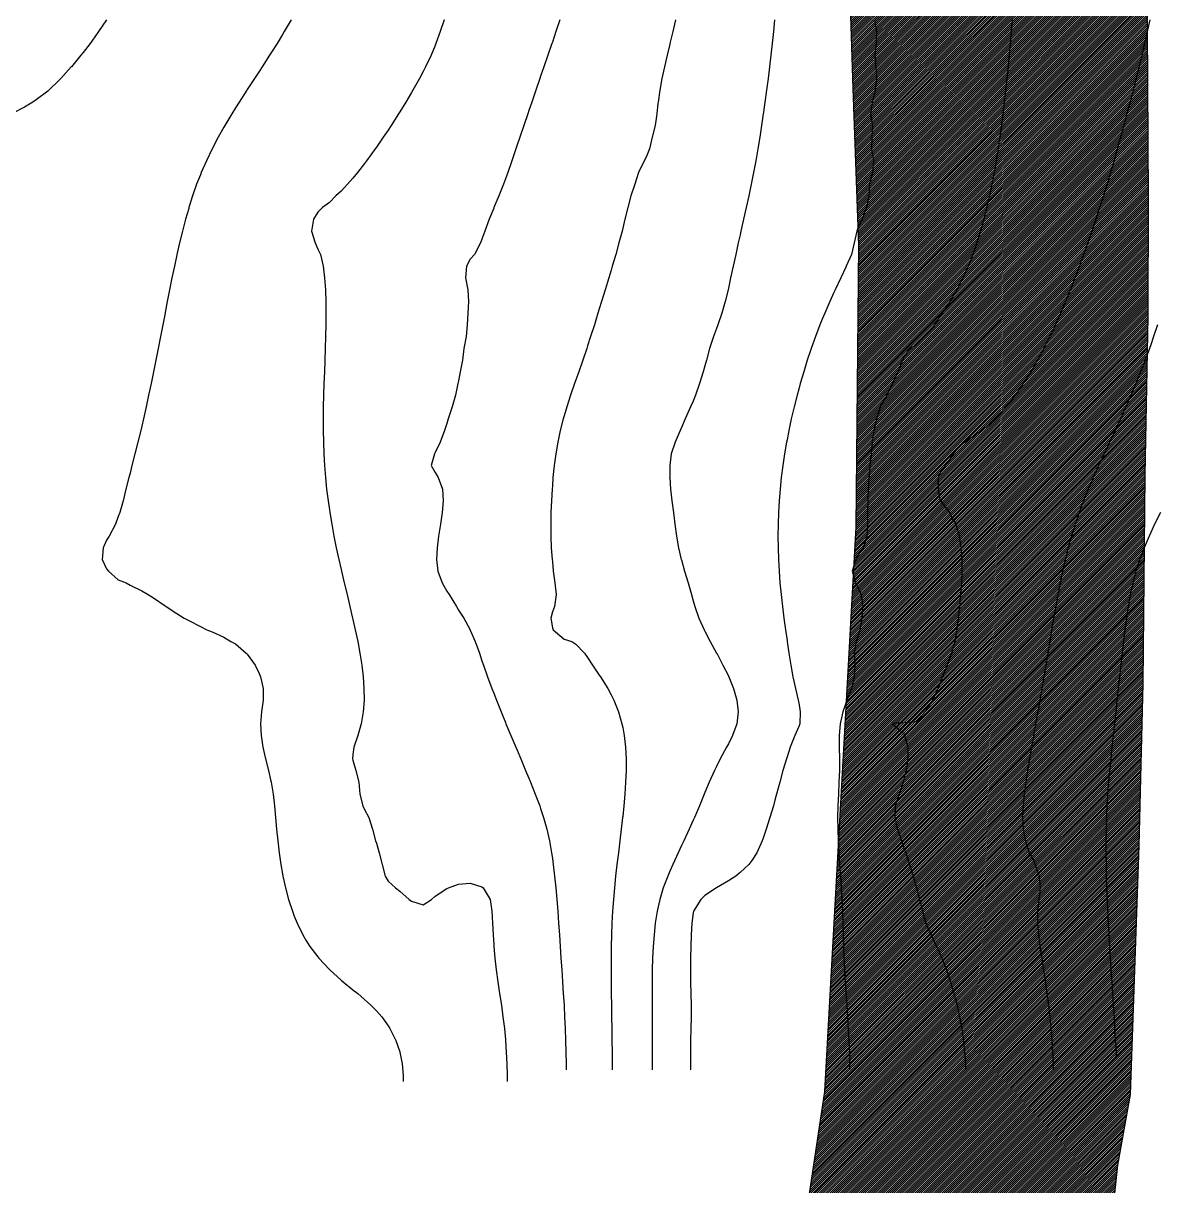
# Model space of a CAD drawing. Extents: x 771911 to 772814, y 1416488 to 1417835.
# Drawn here: x 772461.3 to 772557.8, y 1416885.8 to 1416984.9 of the extents above; entities that cross this region are included whole.
import ezdxf

# ---------------------------------------------------------------- set-up
doc = ezdxf.new("R2010")
doc.units = 0
doc.header["$MEASUREMENT"] = 0
doc.layers.get('0').update_dxf_attribs({"color": 1, "linetype": 'CONTINUOUS'})
for name, color, linetype in [('740.5', 1, 'CONTINUOUS'), ('741', 1, 'CONTINUOUS'), ('741.5', 1, 'CONTINUOUS'), ('742', 1, 'CONTINUOUS'), ('742.5', 1, 'CONTINUOUS'), ('743', 1, 'CONTINUOUS'), ('743.5', 1, 'CONTINUOUS'), ('744', 1, 'CONTINUOUS'), ('744.5', 1, 'CONTINUOUS'), ('745', 1, 'CONTINUOUS'), ('745.5', 1, 'CONTINUOUS'), ('Kanakpura Main Road', 1, 'CONTINUOUS')]:
    doc.layers.add(name, color=color, linetype=linetype)

msp = doc.modelspace()

# ---------------------------------------------------------------- hatches: boundary and pattern name
at = {"linetype": 'Continuous', "true_color": 0x636466}
h = msp.add_hatch(dxfattribs=at)
h.set_pattern_fill('ANSI31', color=251)
h.set_pattern_definition([(45, (0, 0), (-0.088388347648, 0.088388347648), [])])
h.paths.add_polyline_path([(772529.663, 1416893.852), (772532.317, 1416941.95), (772532.559, 1416965.999), (772532.076, 1416979.351), (772531.03, 1417012.248), (772527.506, 1417083.573), (772524.214, 1417156.039), (772523.418, 1417176.686), (772522.115, 1417199.353), (772521.536, 1417204.533), (772521.053, 1417207.976), (772520.579, 1417211.491), (772520.289, 1417217.122), (772519.964, 1417226.822), (772519.816, 1417250.68), (772520.273, 1417268.563), (772522.605, 1417283.282), (772525.522, 1417301.447), (772526.869, 1417311.396), (772528.059, 1417322.287), (772529.49, 1417328.093), (772530.294, 1417332.651), (772531.743, 1417352.789), (772532.693, 1417364.598), (772533.328, 1417370.55), (772534.985, 1417383.726), (772537.302, 1417392.88), (772541.291, 1417406.731), (772544.402, 1417414.385), (772551.62, 1417429.206), (772563.106, 1417447.417), (772576.99, 1417467.414), (772604.645, 1417507.847), (772622.742, 1417492.162), (772603.422, 1417461.711), (772599.931, 1417456.852), (772593.287, 1417446.476), (772583.409, 1417431.305), (772582.299, 1417429.519), (772575.61, 1417418.568), (772571.91, 1417411.49), (772569.783, 1417407.415), (772568.061, 1417403.473), (772565.556, 1417396.61), (772562.338, 1417386.636), (772560.247, 1417377.387), (772558.28, 1417369.665), (772557.765, 1417366.335), (772557.669, 1417361.187), (772557.106, 1417346.708), (772555.32, 1417330.701), (772553.41, 1417314.167), (772552.204, 1417306.285), (772550.032, 1417297.518), (772548.021, 1417282.477), (772546.407, 1417270.372), (772545.442, 1417261.942), (772545.287, 1417258.026), (772545.12, 1417252.547), (772545.217, 1417247.142), (772545.571, 1417235.88), (772545.93, 1417226.658), (772546.504, 1417216.736), (772547.298, 1417207.515), (772548.282, 1417183.926), (772549.625, 1417158.82), (772550.917, 1417141.964), (772551.963, 1417120.247), (772552.231, 1417098.685), (772552.601, 1417091.317), (772552.681, 1417088.405), (772552.874, 1417085.525), (772553.389, 1417078.816), (772554.617, 1417051.478), (772555.095, 1417020.708), (772555.465, 1417014.289), (772555.867, 1417009.141), (772556.679, 1417005.336), (772556.728, 1416999.64), (772557.09, 1416989.626), (772557.211, 1416970.001), (772557.202, 1416959.929), (772556.929, 1416946.383), (772556.768, 1416928.619), (772556.414, 1416914.819), (772555.683, 1416893.591), (772554.616, 1416887.551), (772553.346, 1416875.804), (772551.917, 1416862.628), (772549.853, 1416853.314), (772547.313, 1416846.224), (772542.339, 1416834.846), (772537.471, 1416825.692), (772534.666, 1416821.406), (772528.157, 1416814.209), (772521.966, 1416808.547), (772517.521, 1416805.742), (772511.224, 1416802.514), (772503.234, 1416799.339), (772493.709, 1416796.429), (772482.914, 1416793.783), (772460.847, 1416789.867), (772437.882, 1416784.364), (772432.008, 1416782.353), (772424.864, 1416779.178), (772419.678, 1416775.104), (772414.334, 1416769.653), (772411, 1416761.663), (772406.767, 1416744.835), (772403.803, 1416731.13), (772397.718, 1416704.513), (772394.278, 1416690.596), (772389.516, 1416667.841), (772365.332, 1416672.898), (772371.18, 1416700.941), (772378.229, 1416728.234), (772383.627, 1416750.728), (772386.926, 1416763.475), (772389.626, 1416774.422), (772393.375, 1416782.52), (772400.123, 1416791.518), (772409.271, 1416799.166), (772422.917, 1416806.064), (772434.914, 1416810.713), (772448.261, 1416813.862), (772458.458, 1416815.812), (772475.854, 1416818.961), (772486.052, 1416821.061), (772495.049, 1416824.36), (772501.048, 1416827.209), (772507.496, 1416830.508), (772513.345, 1416835.457), (772525.192, 1416864.1)])

# ---------------------------------------------------------------- linework, layer by layer
at = {"layer": '740.5', "color": 0, "linetype": 'Continuous'}
msp.add_polyline3d([(772558.261, 1416943.206, 740.5), (772557.757, 1416942.206, 740.5), (772557.434, 1416941.515, 740.5), (772557.292, 1416941.206, 740.5), (772556.867, 1416940.206, 740.5), (772556.5, 1416939.206, 740.5), (772556.434, 1416938.997, 740.5), (772556.177, 1416938.206, 740.5), (772555.908, 1416937.206, 740.5), (772555.69, 1416936.206, 740.5), (772555.511, 1416935.206, 740.5), (772555.434, 1416934.684, 740.5), (772555.358, 1416934.206, 740.5), (772555.222, 1416933.206, 740.5), (772555.101, 1416932.206, 740.5), (772554.988, 1416931.206, 740.5), (772554.879, 1416930.206, 740.5), (772554.772, 1416929.206, 740.5), (772554.664, 1416928.206, 740.5), (772554.557, 1416927.206, 740.5), (772554.45, 1416926.206, 740.5), (772554.434, 1416926.053, 740.5), (772554.34, 1416925.206, 740.5), (772554.233, 1416924.206, 740.5), (772554.128, 1416923.206, 740.5), (772554.026, 1416922.206, 740.5), (772553.929, 1416921.206, 740.5), (772553.841, 1416920.206, 740.5), (772553.764, 1416919.206, 740.5), (772553.704, 1416918.206, 740.5), (772553.659, 1416917.206, 740.5), (772553.629, 1416916.206, 740.5), (772553.616, 1416915.206, 740.5), (772553.617, 1416914.206, 740.5), (772553.628, 1416913.206, 740.5), (772553.649, 1416912.206, 740.5), (772553.678, 1416911.206, 740.5), (772553.712, 1416910.206, 740.5), (772553.753, 1416909.206, 740.5), (772553.801, 1416908.206, 740.5), (772553.855, 1416907.206, 740.5), (772553.916, 1416906.206, 740.5), (772553.981, 1416905.206, 740.5), (772554.049, 1416904.206, 740.5), (772554.117, 1416903.206, 740.5), (772554.184, 1416902.206, 740.5), (772554.248, 1416901.206, 740.5), (772554.306, 1416900.206, 740.5), (772554.356, 1416899.206, 740.5), (772554.405, 1416898.206, 740.5), (772554.434, 1416897.911, 740.5), (772554.5, 1416897.206, 740.5), (772554.5, 1416896.706, 740.5)], dxfattribs=at)
at = {"layer": '741', "color": 0, "linetype": 'Continuous'}
msp.add_polyline3d([(772558.027, 1416959.206, 741), (772557.682, 1416958.206, 741), (772557.434, 1416957.498, 741), (772557.328, 1416957.206, 741), (772556.958, 1416956.206, 741), (772556.576, 1416955.206, 741), (772556.434, 1416954.846, 741), (772556.174, 1416954.206, 741), (772555.752, 1416953.206, 741), (772555.434, 1416952.47, 741), (772555.316, 1416952.206, 741), (772554.86, 1416951.206, 741), (772554.434, 1416950.28, 741), (772554.399, 1416950.206, 741), (772553.923, 1416949.206, 741), (772553.457, 1416948.206, 741), (772553.434, 1416948.155, 741), (772552.987, 1416947.206, 741), (772552.54, 1416946.206, 741), (772552.434, 1416945.956, 741), (772552.108, 1416945.206, 741), (772551.705, 1416944.206, 741), (772551.434, 1416943.469, 741), (772551.335, 1416943.206, 741), (772550.99, 1416942.206, 741), (772550.683, 1416941.206, 741), (772550.434, 1416940.297, 741), (772550.408, 1416940.206, 741), (772550.152, 1416939.206, 741), (772549.922, 1416938.206, 741), (772549.713, 1416937.206, 741), (772549.521, 1416936.206, 741), (772549.434, 1416935.721, 741), (772549.338, 1416935.206, 741), (772549.161, 1416934.206, 741), (772548.99, 1416933.206, 741), (772548.823, 1416932.206, 741), (772548.658, 1416931.206, 741), (772548.494, 1416930.206, 741), (772548.434, 1416929.841, 741), (772548.324, 1416929.206, 741), (772548.151, 1416928.206, 741), (772547.975, 1416927.206, 741), (772547.8, 1416926.206, 741), (772547.625, 1416925.206, 741), (772547.451, 1416924.206, 741), (772547.434, 1416924.102, 741), (772547.273, 1416923.206, 741), (772547.099, 1416922.206, 741), (772546.935, 1416921.206, 741), (772546.784, 1416920.206, 741), (772546.654, 1416919.206, 741), (772546.558, 1416918.206, 741), (772546.517, 1416917.206, 741), (772546.571, 1416916.206, 741), (772546.75, 1416915.206, 741), (772547.083, 1416914.206, 741), (772547.434, 1416913.573, 741), (772547.573, 1416913.206, 741), (772547.926, 1416912.206, 741), (772548.019, 1416911.206, 741), (772547.892, 1416910.206, 741), (772547.778, 1416909.206, 741), (772547.778, 1416908.206, 741), (772547.863, 1416907.206, 741), (772547.993, 1416906.206, 741), (772548.143, 1416905.206, 741), (772548.299, 1416904.206, 741), (772548.434, 1416903.331, 741), (772548.451, 1416903.206, 741), (772548.587, 1416902.206, 741), (772548.712, 1416901.206, 741), (772548.823, 1416900.206, 741), (772548.917, 1416899.206, 741), (772548.993, 1416898.206, 741), (772549.052, 1416897.206, 741), (772549.115, 1416896.206, 741), (772549.115, 1416895.706, 741)], dxfattribs=at)
at = {"layer": '741.5', "color": 0, "linetype": 'Continuous'}
msp.add_polyline3d([(772557.37, 1416985.206, 741.5), (772557.135, 1416984.206, 741.5), (772556.896, 1416983.206, 741.5), (772556.67, 1416982.206, 741.5), (772556.435, 1416981.206, 741.5), (772556.434, 1416981.201, 741.5), (772556.195, 1416980.206, 741.5), (772555.944, 1416979.206, 741.5), (772555.676, 1416978.206, 741.5), (772555.434, 1416977.321, 741.5), (772555.403, 1416977.206, 741.5), (772555.131, 1416976.206, 741.5), (772554.861, 1416975.206, 741.5), (772554.587, 1416974.206, 741.5), (772554.434, 1416973.663, 741.5), (772554.306, 1416973.206, 741.5), (772554.015, 1416972.206, 741.5), (772553.714, 1416971.206, 741.5), (772553.434, 1416970.31, 741.5), (772553.402, 1416970.206, 741.5), (772553.079, 1416969.206, 741.5), (772552.749, 1416968.206, 741.5), (772552.434, 1416967.268, 741.5), (772552.413, 1416967.206, 741.5), (772552.067, 1416966.206, 741.5), (772551.714, 1416965.206, 741.5), (772551.434, 1416964.431, 741.5), (772551.351, 1416964.206, 741.5), (772550.976, 1416963.206, 741.5), (772550.587, 1416962.206, 741.5), (772550.434, 1416961.823, 741.5), (772550.181, 1416961.206, 741.5), (772549.755, 1416960.206, 741.5), (772549.434, 1416959.483, 741.5), (772549.307, 1416959.206, 741.5), (772548.83, 1416958.206, 741.5), (772548.434, 1416957.413, 741.5), (772548.327, 1416957.206, 741.5), (772547.784, 1416956.206, 741.5), (772547.434, 1416955.592, 741.5), (772547.204, 1416955.206, 741.5), (772546.576, 1416954.206, 741.5), (772546.434, 1416953.991, 741.5), (772545.884, 1416953.206, 741.5), (772545.434, 1416952.607, 741.5), (772545.111, 1416952.206, 741.5), (772544.434, 1416951.444, 741.5), (772544.206, 1416951.206, 741.5), (772543.434, 1416950.517, 741.5), (772543.059, 1416950.206, 741.5), (772542.434, 1416949.813, 741.5), (772541.614, 1416949.206, 741.5), (772541.434, 1416949.095, 741.5), (772540.606, 1416948.206, 741.5), (772540.434, 1416947.918, 741.5), (772539.904, 1416947.206, 741.5), (772539.434, 1416946.5, 741.5), (772539.316, 1416946.206, 741.5), (772539.306, 1416945.206, 741.5), (772539.434, 1416944.424, 741.5), (772539.506, 1416944.206, 741.5), (772540.273, 1416943.206, 741.5), (772540.434, 1416942.881, 741.5), (772540.833, 1416942.206, 741.5), (772541.116, 1416941.206, 741.5), (772541.264, 1416940.206, 741.5), (772541.328, 1416939.206, 741.5), (772541.334, 1416938.206, 741.5), (772541.296, 1416937.206, 741.5), (772541.227, 1416936.206, 741.5), (772541.131, 1416935.206, 741.5), (772541.018, 1416934.206, 741.5), (772540.9, 1416933.206, 741.5), (772540.747, 1416932.206, 741.5), (772540.453, 1416931.206, 741.5), (772540.434, 1416931.152, 741.5), (772540.075, 1416930.206, 741.5), (772539.696, 1416929.206, 741.5), (772539.434, 1416928.542, 741.5), (772539.297, 1416928.206, 741.5), (772538.847, 1416927.206, 741.5), (772538.434, 1416926.495, 741.5), (772538.195, 1416926.206, 741.5), (772537.434, 1416925.359, 741.5), (772536.434, 1416925.285, 741.5), (772535.434, 1416925.21, 741.5), (772535.431, 1416925.206, 741.5), (772535.434, 1416925.198, 741.5), (772536.434, 1416924.345, 741.5), (772536.46, 1416924.206, 741.5), (772536.74, 1416923.206, 741.5), (772536.741, 1416922.206, 741.5), (772536.602, 1416921.206, 741.5), (772536.434, 1416920.618, 741.5), (772536.343, 1416920.206, 741.5), (772535.996, 1416919.206, 741.5), (772535.657, 1416918.206, 741.5), (772535.616, 1416917.206, 741.5), (772535.845, 1416916.206, 741.5), (772536.19, 1416915.206, 741.5), (772536.434, 1416914.498, 741.5), (772536.549, 1416914.206, 741.5), (772536.881, 1416913.206, 741.5), (772537.18, 1416912.206, 741.5), (772537.434, 1416911.314, 741.5), (772537.465, 1416911.206, 741.5), (772537.739, 1416910.206, 741.5), (772537.989, 1416909.206, 741.5), (772538.278, 1416908.206, 741.5), (772538.434, 1416907.813, 741.5), (772538.713, 1416907.206, 741.5), (772539.189, 1416906.206, 741.5), (772539.434, 1416905.634, 741.5), (772539.628, 1416905.206, 741.5), (772540.02, 1416904.206, 741.5), (772540.365, 1416903.206, 741.5), (772540.434, 1416902.981, 741.5), (772540.667, 1416902.206, 741.5), (772540.925, 1416901.206, 741.5), (772541.146, 1416900.206, 741.5), (772541.327, 1416899.206, 741.5), (772541.434, 1416898.475, 741.5), (772541.472, 1416898.206, 741.5), (772541.576, 1416897.206, 741.5), (772541.636, 1416896.206, 741.5), (772541.636, 1416895.706, 741.5)], dxfattribs=at)
at = {"layer": '742', "color": 0, "linetype": 'Continuous'}
msp.add_polyline3d([(772545.634, 1416985.206, 742), (772545.549, 1416984.206, 742), (772545.462, 1416983.206, 742), (772545.434, 1416982.894, 742), (772545.371, 1416982.206, 742), (772545.275, 1416981.206, 742), (772545.175, 1416980.206, 742), (772545.068, 1416979.206, 742), (772544.956, 1416978.206, 742), (772544.837, 1416977.206, 742), (772544.708, 1416976.206, 742), (772544.57, 1416975.206, 742), (772544.434, 1416974.306, 742), (772544.419, 1416974.206, 742), (772544.257, 1416973.206, 742), (772544.081, 1416972.206, 742), (772543.89, 1416971.206, 742), (772543.681, 1416970.206, 742), (772543.45, 1416969.206, 742), (772543.434, 1416969.143, 742), (772543.199, 1416968.206, 742), (772542.922, 1416967.206, 742), (772542.612, 1416966.206, 742), (772542.434, 1416965.697, 742), (772542.267, 1416965.206, 742), (772541.876, 1416964.206, 742), (772541.434, 1416963.233, 742), (772541.421, 1416963.206, 742), (772540.903, 1416962.206, 742), (772540.434, 1416961.404, 742), (772540.313, 1416961.206, 742), (772539.669, 1416960.206, 742), (772539.434, 1416959.857, 742), (772538.993, 1416959.206, 742), (772538.434, 1416958.477, 742), (772538.181, 1416958.206, 742), (772537.434, 1416957.498, 742), (772536.932, 1416957.206, 742), (772536.434, 1416956.558, 742), (772536.271, 1416956.206, 742), (772535.877, 1416955.206, 742), (772535.437, 1416954.206, 742), (772535.434, 1416954.2, 742), (772534.929, 1416953.206, 742), (772534.434, 1416952.37, 742), (772534.361, 1416952.206, 742), (772534.053, 1416951.206, 742), (772533.825, 1416950.206, 742), (772533.694, 1416949.206, 742), (772533.594, 1416948.206, 742), (772533.501, 1416947.206, 742), (772533.434, 1416946.354, 742), (772533.422, 1416946.206, 742), (772533.361, 1416945.206, 742), (772533.324, 1416944.206, 742), (772533.306, 1416943.206, 742), (772533.296, 1416942.206, 742), (772533.234, 1416941.206, 742), (772532.917, 1416940.206, 742), (772532.434, 1416939.523, 742), (772532.296, 1416939.206, 742), (772531.994, 1416938.206, 742), (772532.259, 1416937.206, 742), (772532.434, 1416936.841, 742), (772532.768, 1416936.206, 742), (772532.895, 1416935.206, 742), (772532.816, 1416934.206, 742), (772532.642, 1416933.206, 742), (772532.434, 1416932.515, 742), (772532.332, 1416932.206, 742), (772532.166, 1416931.206, 742), (772532.214, 1416930.206, 742), (772532.154, 1416929.206, 742), (772531.922, 1416928.206, 742), (772531.545, 1416927.206, 742), (772531.434, 1416926.948, 742), (772531.198, 1416926.206, 742), (772530.966, 1416925.206, 742), (772530.868, 1416924.206, 742), (772530.884, 1416923.206, 742), (772530.908, 1416922.206, 742), (772530.899, 1416921.206, 742), (772530.862, 1416920.206, 742), (772530.81, 1416919.206, 742), (772530.767, 1416918.206, 742), (772530.748, 1416917.206, 742), (772530.756, 1416916.206, 742), (772530.787, 1416915.206, 742), (772530.841, 1416914.206, 742), (772530.911, 1416913.206, 742), (772530.989, 1416912.206, 742), (772531.061, 1416911.206, 742), (772531.118, 1416910.206, 742), (772531.157, 1416909.206, 742), (772531.187, 1416908.206, 742), (772531.215, 1416907.206, 742), (772531.247, 1416906.206, 742), (772531.288, 1416905.206, 742), (772531.339, 1416904.206, 742), (772531.398, 1416903.206, 742), (772531.434, 1416902.651, 742), (772531.462, 1416902.206, 742), (772531.528, 1416901.206, 742), (772531.594, 1416900.206, 742), (772531.654, 1416899.206, 742), (772531.707, 1416898.206, 742), (772531.748, 1416897.206, 742), (772531.773, 1416896.206, 742), (772531.773, 1416895.706, 742)], dxfattribs=at)
at = {"layer": '742.5', "color": 0, "linetype": 'Continuous'}
msp.add_polyline3d([(772533.9, 1416985.206, 742.5), (772534.052, 1416984.206, 742.5), (772534.027, 1416983.206, 742.5), (772533.919, 1416982.206, 742.5), (772534.018, 1416981.206, 742.5), (772534.074, 1416980.206, 742.5), (772533.945, 1416979.206, 742.5), (772533.69, 1416978.206, 742.5), (772533.556, 1416977.206, 742.5), (772533.715, 1416976.206, 742.5), (772533.667, 1416975.206, 742.5), (772533.633, 1416974.206, 742.5), (772533.792, 1416973.206, 742.5), (772533.722, 1416972.206, 742.5), (772533.459, 1416971.206, 742.5), (772533.434, 1416970.64, 742.5), (772533.416, 1416970.206, 742.5), (772533.219, 1416969.206, 742.5), (772532.838, 1416968.206, 742.5), (772532.434, 1416967.36, 742.5), (772532.375, 1416967.206, 742.5), (772532.152, 1416966.206, 742.5), (772531.92, 1416965.206, 742.5), (772531.479, 1416964.206, 742.5), (772531.434, 1416964.117, 742.5), (772531.017, 1416963.206, 742.5), (772530.547, 1416962.206, 742.5), (772530.434, 1416961.971, 742.5), (772530.089, 1416961.206, 742.5), (772529.646, 1416960.206, 742.5), (772529.434, 1416959.703, 742.5), (772529.232, 1416959.206, 742.5), (772528.85, 1416958.206, 742.5), (772528.498, 1416957.206, 742.5), (772528.434, 1416957.012, 742.5), (772528.166, 1416956.206, 742.5), (772527.855, 1416955.206, 742.5), (772527.564, 1416954.206, 742.5), (772527.434, 1416953.73, 742.5), (772527.289, 1416953.206, 742.5), (772527.032, 1416952.206, 742.5), (772526.796, 1416951.206, 742.5), (772526.583, 1416950.206, 742.5), (772526.434, 1416949.418, 742.5), (772526.393, 1416949.206, 742.5), (772526.222, 1416948.206, 742.5), (772526.074, 1416947.206, 742.5), (772525.95, 1416946.206, 742.5), (772525.849, 1416945.206, 742.5), (772525.77, 1416944.206, 742.5), (772525.713, 1416943.206, 742.5), (772525.677, 1416942.206, 742.5), (772525.662, 1416941.206, 742.5), (772525.669, 1416940.206, 742.5), (772525.701, 1416939.206, 742.5), (772525.756, 1416938.206, 742.5), (772525.835, 1416937.206, 742.5), (772525.933, 1416936.206, 742.5), (772526.048, 1416935.206, 742.5), (772526.172, 1416934.206, 742.5), (772526.305, 1416933.206, 742.5), (772526.434, 1416932.297, 742.5), (772526.446, 1416932.206, 742.5), (772526.594, 1416931.206, 742.5), (772526.758, 1416930.206, 742.5), (772526.944, 1416929.206, 742.5), (772527.166, 1416928.206, 742.5), (772527.39, 1416927.206, 742.5), (772527.434, 1416926.98, 742.5), (772527.557, 1416926.206, 742.5), (772527.516, 1416925.206, 742.5), (772527.434, 1416924.962, 742.5), (772527.112, 1416924.206, 742.5), (772526.703, 1416923.206, 742.5), (772526.434, 1416922.373, 742.5), (772526.379, 1416922.206, 742.5), (772526.086, 1416921.206, 742.5), (772525.811, 1416920.206, 742.5), (772525.543, 1416919.206, 742.5), (772525.434, 1416918.791, 742.5), (772525.269, 1416918.206, 742.5), (772524.982, 1416917.206, 742.5), (772524.671, 1416916.206, 742.5), (772524.434, 1416915.519, 742.5), (772524.313, 1416915.206, 742.5), (772523.858, 1416914.206, 742.5), (772523.434, 1416913.54, 742.5), (772523.188, 1416913.206, 742.5), (772522.434, 1416912.509, 742.5), (772522.076, 1416912.206, 742.5), (772521.434, 1416911.814, 742.5), (772520.434, 1416911.222, 742.5), (772520.414, 1416911.206, 742.5), (772519.434, 1416910.562, 742.5), (772519.083, 1416910.206, 742.5), (772518.461, 1416909.206, 742.5), (772518.434, 1416909.083, 742.5), (772518.326, 1416908.206, 742.5), (772518.262, 1416907.206, 742.5), (772518.233, 1416906.206, 742.5), (772518.219, 1416905.206, 742.5), (772518.214, 1416904.206, 742.5), (772518.213, 1416903.206, 742.5), (772518.226, 1416902.206, 742.5), (772518.255, 1416901.206, 742.5), (772518.267, 1416900.206, 742.5), (772518.229, 1416899.206, 742.5), (772518.201, 1416898.206, 742.5), (772518.195, 1416897.206, 742.5), (772518.198, 1416896.206, 742.5), (772518.198, 1416895.706, 742.5)], dxfattribs=at)
at = {"layer": '743', "color": 0, "linetype": 'Continuous'}
msp.add_polyline3d([(772525.378, 1416985.206, 743), (772525.279, 1416984.206, 743), (772525.174, 1416983.206, 743), (772525.063, 1416982.206, 743), (772524.946, 1416981.206, 743), (772524.822, 1416980.206, 743), (772524.693, 1416979.206, 743), (772524.557, 1416978.206, 743), (772524.434, 1416977.332, 743), (772524.416, 1416977.206, 743), (772524.267, 1416976.206, 743), (772524.11, 1416975.206, 743), (772523.944, 1416974.206, 743), (772523.766, 1416973.206, 743), (772523.578, 1416972.206, 743), (772523.434, 1416971.484, 743), (772523.378, 1416971.206, 743), (772523.17, 1416970.206, 743), (772522.954, 1416969.206, 743), (772522.733, 1416968.206, 743), (772522.508, 1416967.206, 743), (772522.434, 1416966.875, 743), (772522.285, 1416966.206, 743), (772522.064, 1416965.206, 743), (772521.847, 1416964.206, 743), (772521.631, 1416963.206, 743), (772521.434, 1416962.326, 743), (772521.408, 1416962.206, 743), (772521.166, 1416961.206, 743), (772520.877, 1416960.206, 743), (772520.537, 1416959.206, 743), (772520.434, 1416958.91, 743), (772520.175, 1416958.206, 743), (772519.839, 1416957.206, 743), (772519.569, 1416956.206, 743), (772519.434, 1416955.726, 743), (772519.291, 1416955.206, 743), (772518.984, 1416954.206, 743), (772518.63, 1416953.206, 743), (772518.434, 1416952.716, 743), (772518.206, 1416952.206, 743), (772517.76, 1416951.206, 743), (772517.434, 1416950.443, 743), (772517.317, 1416950.206, 743), (772516.887, 1416949.206, 743), (772516.573, 1416948.206, 743), (772516.446, 1416947.206, 743), (772516.434, 1416946.315, 743), (772516.432, 1416946.206, 743), (772516.434, 1416946.187, 743), (772516.504, 1416945.206, 743), (772516.616, 1416944.206, 743), (772516.746, 1416943.206, 743), (772516.871, 1416942.206, 743), (772517.006, 1416941.206, 743), (772517.187, 1416940.206, 743), (772517.426, 1416939.206, 743), (772517.434, 1416939.182, 743), (772517.705, 1416938.206, 743), (772517.998, 1416937.206, 743), (772518.283, 1416936.206, 743), (772518.434, 1416935.69, 743), (772518.574, 1416935.206, 743), (772518.919, 1416934.206, 743), (772519.371, 1416933.206, 743), (772519.434, 1416933.098, 743), (772519.881, 1416932.206, 743), (772520.434, 1416931.225, 743), (772520.443, 1416931.206, 743), (772520.972, 1416930.206, 743), (772521.434, 1416929.288, 743), (772521.469, 1416929.206, 743), (772521.871, 1416928.206, 743), (772522.161, 1416927.206, 743), (772522.276, 1416926.206, 743), (772522.162, 1416925.206, 743), (772521.788, 1416924.206, 743), (772521.434, 1416923.477, 743), (772521.265, 1416923.206, 743), (772520.734, 1416922.206, 743), (772520.434, 1416921.568, 743), (772520.252, 1416921.206, 743), (772519.805, 1416920.206, 743), (772519.434, 1416919.325, 743), (772519.384, 1416919.206, 743), (772518.964, 1416918.206, 743), (772518.537, 1416917.206, 743), (772518.434, 1416916.982, 743), (772518.095, 1416916.206, 743), (772517.633, 1416915.206, 743), (772517.434, 1416914.806, 743), (772517.162, 1416914.206, 743), (772516.699, 1416913.206, 743), (772516.434, 1416912.622, 743), (772516.265, 1416912.206, 743), (772515.89, 1416911.206, 743), (772515.593, 1416910.206, 743), (772515.434, 1416909.48, 743), (772515.373, 1416909.206, 743), (772515.21, 1416908.206, 743), (772515.1, 1416907.206, 743), (772515.027, 1416906.206, 743), (772514.98, 1416905.206, 743), (772514.953, 1416904.206, 743), (772514.939, 1416903.206, 743), (772514.933, 1416902.206, 743), (772514.933, 1416901.206, 743), (772514.935, 1416900.206, 743), (772514.936, 1416899.206, 743), (772514.938, 1416898.206, 743), (772514.94, 1416897.206, 743), (772514.942, 1416896.206, 743), (772514.942, 1416895.706, 743)], dxfattribs=at)
at = {"layer": '743.5', "color": 0, "linetype": 'Continuous'}
msp.add_polyline3d([(772516.922, 1416985.206, 743.5), (772516.69, 1416984.206, 743.5), (772516.452, 1416983.206, 743.5), (772516.434, 1416983.126, 743.5), (772516.212, 1416982.206, 743.5), (772515.979, 1416981.206, 743.5), (772515.768, 1416980.206, 743.5), (772515.591, 1416979.206, 743.5), (772515.446, 1416978.206, 743.5), (772515.434, 1416978.069, 743.5), (772515.344, 1416977.206, 743.5), (772515.204, 1416976.206, 743.5), (772514.936, 1416975.206, 743.5), (772514.717, 1416974.206, 743.5), (772514.434, 1416973.514, 743.5), (772514.264, 1416973.206, 743.5), (772513.777, 1416972.206, 743.5), (772513.462, 1416971.206, 743.5), (772513.434, 1416971.122, 743.5), (772513.125, 1416970.206, 743.5), (772512.861, 1416969.206, 743.5), (772512.62, 1416968.206, 743.5), (772512.434, 1416967.459, 743.5), (772512.372, 1416967.206, 743.5), (772512.112, 1416966.206, 743.5), (772511.834, 1416965.206, 743.5), (772511.539, 1416964.206, 743.5), (772511.434, 1416963.86, 743.5), (772511.236, 1416963.206, 743.5), (772510.93, 1416962.206, 743.5), (772510.625, 1416961.206, 743.5), (772510.434, 1416960.578, 743.5), (772510.321, 1416960.206, 743.5), (772510.014, 1416959.206, 743.5), (772509.697, 1416958.206, 743.5), (772509.434, 1416957.41, 743.5), (772509.368, 1416957.206, 743.5), (772509.029, 1416956.206, 743.5), (772508.68, 1416955.206, 743.5), (772508.434, 1416954.516, 743.5), (772508.328, 1416954.206, 743.5), (772507.985, 1416953.206, 743.5), (772507.658, 1416952.206, 743.5), (772507.434, 1416951.454, 743.5), (772507.362, 1416951.206, 743.5), (772507.102, 1416950.206, 743.5), (772506.886, 1416949.206, 743.5), (772506.716, 1416948.206, 743.5), (772506.585, 1416947.206, 743.5), (772506.487, 1416946.206, 743.5), (772506.434, 1416945.492, 743.5), (772506.412, 1416945.206, 743.5), (772506.354, 1416944.206, 743.5), (772506.316, 1416943.206, 743.5), (772506.3, 1416942.206, 743.5), (772506.306, 1416941.206, 743.5), (772506.342, 1416940.206, 743.5), (772506.412, 1416939.206, 743.5), (772506.434, 1416939.022, 743.5), (772506.515, 1416938.206, 743.5), (772506.653, 1416937.206, 743.5), (772506.75, 1416936.206, 743.5), (772506.622, 1416935.206, 743.5), (772506.434, 1416934.727, 743.5), (772506.305, 1416934.206, 743.5), (772506.434, 1416933.38, 743.5), (772506.49, 1416933.206, 743.5), (772507.434, 1416932.405, 743.5), (772508.103, 1416932.206, 743.5), (772508.434, 1416931.996, 743.5), (772509.17, 1416931.206, 743.5), (772509.434, 1416930.846, 743.5), (772509.843, 1416930.206, 743.5), (772510.434, 1416929.334, 743.5), (772510.527, 1416929.206, 743.5), (772511.157, 1416928.206, 743.5), (772511.434, 1416927.668, 743.5), (772511.673, 1416927.206, 743.5), (772512.075, 1416926.206, 743.5), (772512.366, 1416925.206, 743.5), (772512.434, 1416924.867, 743.5), (772512.561, 1416924.206, 743.5), (772512.673, 1416923.206, 743.5), (772512.719, 1416922.206, 743.5), (772512.716, 1416921.206, 743.5), (772512.678, 1416920.206, 743.5), (772512.612, 1416919.206, 743.5), (772512.526, 1416918.206, 743.5), (772512.434, 1416917.3, 743.5), (772512.424, 1416917.206, 743.5), (772512.309, 1416916.206, 743.5), (772512.186, 1416915.206, 743.5), (772512.062, 1416914.206, 743.5), (772511.939, 1416913.206, 743.5), (772511.823, 1416912.206, 743.5), (772511.72, 1416911.206, 743.5), (772511.631, 1416910.206, 743.5), (772511.559, 1416909.206, 743.5), (772511.505, 1416908.206, 743.5), (772511.467, 1416907.206, 743.5), (772511.443, 1416906.206, 743.5), (772511.434, 1416905.252, 743.5), (772511.433, 1416905.206, 743.5), (772511.432, 1416904.206, 743.5), (772511.434, 1416904.019, 743.5), (772511.439, 1416903.206, 743.5), (772511.452, 1416902.206, 743.5), (772511.468, 1416901.206, 743.5), (772511.484, 1416900.206, 743.5), (772511.5, 1416899.206, 743.5), (772511.514, 1416898.206, 743.5), (772511.525, 1416897.206, 743.5), (772511.532, 1416896.206, 743.5), (772511.532, 1416895.706, 743.5)], dxfattribs=at)
at = {"layer": '744', "color": 0, "linetype": 'Continuous'}
msp.add_polyline3d([(772507.057, 1416985.206, 744), (772506.731, 1416984.206, 744), (772506.434, 1416983.321, 744), (772506.395, 1416983.206, 744), (772506.054, 1416982.206, 744), (772505.708, 1416981.206, 744), (772505.434, 1416980.409, 744), (772505.363, 1416980.206, 744), (772505.017, 1416979.206, 744), (772504.673, 1416978.206, 744), (772504.434, 1416977.498, 744), (772504.333, 1416977.206, 744), (772503.993, 1416976.206, 744), (772503.656, 1416975.206, 744), (772503.434, 1416974.544, 744), (772503.317, 1416974.206, 744), (772502.977, 1416973.206, 744), (772502.629, 1416972.206, 744), (772502.434, 1416971.658, 744), (772502.268, 1416971.206, 744), (772501.882, 1416970.206, 744), (772501.458, 1416969.206, 744), (772501.434, 1416969.152, 744), (772501.038, 1416968.206, 744), (772500.666, 1416967.206, 744), (772500.434, 1416966.511, 744), (772500.32, 1416966.206, 744), (772499.791, 1416965.206, 744), (772499.434, 1416964.799, 744), (772499.124, 1416964.206, 744), (772499.041, 1416963.206, 744), (772499.241, 1416962.206, 744), (772499.274, 1416961.206, 744), (772499.238, 1416960.206, 744), (772499.18, 1416959.206, 744), (772499.094, 1416958.206, 744), (772498.884, 1416957.206, 744), (772498.767, 1416956.206, 744), (772498.577, 1416955.206, 744), (772498.434, 1416954.443, 744), (772498.39, 1416954.206, 744), (772498.186, 1416953.206, 744), (772497.884, 1416952.206, 744), (772497.563, 1416951.206, 744), (772497.434, 1416950.802, 744), (772497.242, 1416950.206, 744), (772496.883, 1416949.206, 744), (772496.434, 1416948.316, 744), (772496.387, 1416948.206, 744), (772496.114, 1416947.206, 744), (772496.434, 1416946.63, 744), (772496.708, 1416946.206, 744), (772497.083, 1416945.206, 744), (772497.121, 1416944.206, 744), (772497.039, 1416943.206, 744), (772496.897, 1416942.206, 744), (772496.738, 1416941.206, 744), (772496.606, 1416940.206, 744), (772496.556, 1416939.206, 744), (772496.667, 1416938.206, 744), (772497.048, 1416937.206, 744), (772497.434, 1416936.496, 744), (772497.629, 1416936.206, 744), (772498.259, 1416935.206, 744), (772498.434, 1416934.895, 744), (772498.894, 1416934.206, 744), (772499.422, 1416933.206, 744), (772499.434, 1416933.179, 744), (772499.853, 1416932.206, 744), (772500.213, 1416931.206, 744), (772500.434, 1416930.572, 744), (772500.555, 1416930.206, 744), (772500.903, 1416929.206, 744), (772501.273, 1416928.206, 744), (772501.434, 1416927.793, 744), (772501.659, 1416927.206, 744), (772502.061, 1416926.206, 744), (772502.434, 1416925.314, 744), (772502.478, 1416925.206, 744), (772502.894, 1416924.206, 744), (772503.319, 1416923.206, 744), (772503.434, 1416922.941, 744), (772503.737, 1416922.206, 744), (772504.158, 1416921.206, 744), (772504.434, 1416920.57, 744), (772504.577, 1416920.206, 744), (772504.975, 1416919.206, 744), (772505.353, 1416918.206, 744), (772505.434, 1416917.98, 744), (772505.68, 1416917.206, 744), (772505.955, 1416916.206, 744), (772506.178, 1416915.206, 744), (772506.357, 1416914.206, 744), (772506.434, 1416913.699, 744), (772506.503, 1416913.206, 744), (772506.624, 1416912.206, 744), (772506.727, 1416911.206, 744), (772506.816, 1416910.206, 744), (772506.894, 1416909.206, 744), (772506.966, 1416908.206, 744), (772507.035, 1416907.206, 744), (772507.103, 1416906.206, 744), (772507.17, 1416905.206, 744), (772507.237, 1416904.206, 744), (772507.303, 1416903.206, 744), (772507.368, 1416902.206, 744), (772507.428, 1416901.206, 744), (772507.434, 1416901.116, 744), (772507.481, 1416900.206, 744), (772507.527, 1416899.206, 744), (772507.565, 1416898.206, 744), (772507.594, 1416897.206, 744), (772507.613, 1416896.206, 744), (772507.613, 1416895.706, 744)], dxfattribs=at)
at = {"layer": '744.5', "color": 0, "linetype": 'Continuous'}
msp.add_polyline3d([(772497.199, 1416985.206, 744.5), (772496.876, 1416984.206, 744.5), (772496.512, 1416983.206, 744.5), (772496.434, 1416983.014, 744.5), (772496.102, 1416982.206, 744.5), (772495.632, 1416981.206, 744.5), (772495.434, 1416980.814, 744.5), (772495.108, 1416980.206, 744.5), (772494.544, 1416979.206, 744.5), (772494.434, 1416979.013, 744.5), (772493.944, 1416978.206, 744.5), (772493.434, 1416977.373, 744.5), (772493.325, 1416977.206, 744.5), (772492.682, 1416976.206, 744.5), (772492.434, 1416975.818, 744.5), (772492.016, 1416975.206, 744.5), (772491.434, 1416974.352, 744.5), (772491.327, 1416974.206, 744.5), (772490.599, 1416973.206, 744.5), (772490.434, 1416972.975, 744.5), (772489.819, 1416972.206, 744.5), (772489.434, 1416971.713, 744.5), (772488.966, 1416971.206, 744.5), (772488.434, 1416970.599, 744.5), (772487.985, 1416970.206, 744.5), (772487.434, 1416969.651, 744.5), (772486.843, 1416969.206, 744.5), (772486.434, 1416968.804, 744.5), (772486.075, 1416968.206, 744.5), (772485.89, 1416967.206, 744.5), (772486.214, 1416966.206, 744.5), (772486.434, 1416965.668, 744.5), (772486.66, 1416965.206, 744.5), (772486.893, 1416964.206, 744.5), (772487.017, 1416963.206, 744.5), (772487.084, 1416962.206, 744.5), (772487.116, 1416961.206, 744.5), (772487.126, 1416960.206, 744.5), (772487.117, 1416959.206, 744.5), (772487.099, 1416958.206, 744.5), (772487.07, 1416957.206, 744.5), (772487.037, 1416956.206, 744.5), (772487.001, 1416955.206, 744.5), (772486.966, 1416954.206, 744.5), (772486.935, 1416953.206, 744.5), (772486.911, 1416952.206, 744.5), (772486.897, 1416951.206, 744.5), (772486.897, 1416950.206, 744.5), (772486.914, 1416949.206, 744.5), (772486.951, 1416948.206, 744.5), (772487.008, 1416947.206, 744.5), (772487.089, 1416946.206, 744.5), (772487.192, 1416945.206, 744.5), (772487.319, 1416944.206, 744.5), (772487.434, 1416943.447, 744.5), (772487.468, 1416943.206, 744.5), (772487.632, 1416942.206, 744.5), (772487.815, 1416941.206, 744.5), (772488.016, 1416940.206, 744.5), (772488.235, 1416939.206, 744.5), (772488.434, 1416938.349, 744.5), (772488.465, 1416938.206, 744.5), (772488.697, 1416937.206, 744.5), (772488.936, 1416936.206, 744.5), (772489.175, 1416935.206, 744.5), (772489.409, 1416934.206, 744.5), (772489.434, 1416934.096, 744.5), (772489.631, 1416933.206, 744.5), (772489.839, 1416932.206, 744.5), (772490.024, 1416931.206, 744.5), (772490.181, 1416930.206, 744.5), (772490.3, 1416929.206, 744.5), (772490.371, 1416928.206, 744.5), (772490.381, 1416927.206, 744.5), (772490.31, 1416926.206, 744.5), (772490.138, 1416925.206, 744.5), (772489.856, 1416924.206, 744.5), (772489.506, 1416923.206, 744.5), (772489.434, 1416922.572, 744.5), (772489.406, 1416922.206, 744.5), (772489.434, 1416922.084, 744.5), (772489.679, 1416921.206, 744.5), (772489.95, 1416920.206, 744.5), (772490.031, 1416919.206, 744.5), (772490.289, 1416918.206, 744.5), (772490.434, 1416917.902, 744.5), (772490.781, 1416917.206, 744.5), (772491.101, 1416916.206, 744.5), (772491.368, 1416915.206, 744.5), (772491.434, 1416915.005, 744.5), (772491.668, 1416914.206, 744.5), (772491.94, 1416913.206, 744.5), (772492.185, 1416912.206, 744.5), (772492.434, 1416911.779, 744.5), (772493.059, 1416911.206, 744.5), (772493.434, 1416910.927, 744.5), (772494.229, 1416910.206, 744.5), (772494.434, 1416910.064, 744.5), (772495.434, 1416909.769, 744.5), (772496.126, 1416910.206, 744.5), (772496.434, 1416910.489, 744.5), (772497.434, 1416911.148, 744.5), (772497.577, 1416911.206, 744.5), (772498.434, 1416911.516, 744.5), (772499.434, 1416911.608, 744.5), (772500.434, 1416911.293, 744.5), (772500.536, 1416911.206, 744.5), (772501.12, 1416910.206, 744.5), (772501.266, 1416909.206, 744.5), (772501.332, 1416908.206, 744.5), (772501.379, 1416907.206, 744.5), (772501.434, 1416906.369, 744.5), (772501.444, 1416906.206, 744.5), (772501.534, 1416905.206, 744.5), (772501.653, 1416904.206, 744.5), (772501.792, 1416903.206, 744.5), (772501.939, 1416902.206, 744.5), (772502.085, 1416901.206, 744.5), (772502.221, 1416900.206, 744.5), (772502.341, 1416899.206, 744.5), (772502.434, 1416898.278, 744.5), (772502.44, 1416898.206, 744.5), (772502.51, 1416897.206, 744.5), (772502.556, 1416896.206, 744.5), (772502.579, 1416895.206, 744.5), (772502.579, 1416894.706, 744.5)], dxfattribs=at)
at = {"layer": '745', "color": 0, "linetype": 'Continuous'}
msp.add_polyline3d([(772484.164, 1416985.206, 745), (772483.58, 1416984.206, 745), (772483.434, 1416983.972, 745), (772482.97, 1416983.206, 745), (772482.434, 1416982.361, 745), (772482.338, 1416982.206, 745), (772481.696, 1416981.206, 745), (772481.434, 1416980.81, 745), (772481.045, 1416980.206, 745), (772480.434, 1416979.27, 745), (772480.393, 1416979.206, 745), (772479.749, 1416978.206, 745), (772479.434, 1416977.71, 745), (772479.121, 1416977.206, 745), (772478.52, 1416976.206, 745), (772478.434, 1416976.057, 745), (772477.949, 1416975.206, 745), (772477.434, 1416974.219, 745), (772477.427, 1416974.206, 745), (772476.94, 1416973.206, 745), (772476.509, 1416972.206, 745), (772476.434, 1416972.01, 745), (772476.114, 1416971.206, 745), (772475.762, 1416970.206, 745), (772475.452, 1416969.206, 745), (772475.434, 1416969.14, 745), (772475.161, 1416968.206, 745), (772474.898, 1416967.206, 745), (772474.659, 1416966.206, 745), (772474.437, 1416965.206, 745), (772474.434, 1416965.19, 745), (772474.218, 1416964.206, 745), (772474.01, 1416963.206, 745), (772473.809, 1416962.206, 745), (772473.614, 1416961.206, 745), (772473.434, 1416960.275, 745), (772473.42, 1416960.206, 745), (772473.223, 1416959.206, 745), (772473.027, 1416958.206, 745), (772472.829, 1416957.206, 745), (772472.632, 1416956.206, 745), (772472.434, 1416955.217, 745), (772472.431, 1416955.206, 745), (772472.224, 1416954.206, 745), (772472.015, 1416953.206, 745), (772471.8, 1416952.206, 745), (772471.578, 1416951.206, 745), (772471.434, 1416950.576, 745), (772471.347, 1416950.206, 745), (772471.104, 1416949.206, 745), (772470.855, 1416948.206, 745), (772470.597, 1416947.206, 745), (772470.434, 1416946.572, 745), (772470.341, 1416946.206, 745), (772470.09, 1416945.206, 745), (772469.843, 1416944.206, 745), (772469.566, 1416943.206, 745), (772469.434, 1416942.865, 745), (772469.191, 1416942.206, 745), (772468.666, 1416941.206, 745), (772468.434, 1416940.86, 745), (772468.159, 1416940.206, 745), (772468.063, 1416939.206, 745), (772468.434, 1416938.401, 745), (772468.59, 1416938.206, 745), (772469.434, 1416937.474, 745), (772470.112, 1416937.206, 745), (772470.434, 1416937.012, 745), (772471.434, 1416936.521, 745), (772471.993, 1416936.206, 745), (772472.434, 1416935.924, 745), (772473.434, 1416935.265, 745), (772473.519, 1416935.206, 745), (772474.434, 1416934.6, 745), (772475.064, 1416934.206, 745), (772475.434, 1416933.999, 745), (772476.434, 1416933.481, 745), (772476.972, 1416933.206, 745), (772477.434, 1416933.022, 745), (772478.434, 1416932.573, 745), (772479.02, 1416932.206, 745), (772479.434, 1416932.011, 745), (772480.346, 1416931.206, 745), (772480.434, 1416931.129, 745), (772481.09, 1416930.206, 745), (772481.434, 1416929.49, 745), (772481.551, 1416929.206, 745), (772481.79, 1416928.206, 745), (772481.785, 1416927.206, 745), (772481.643, 1416926.206, 745), (772481.561, 1416925.206, 745), (772481.6, 1416924.206, 745), (772481.753, 1416923.206, 745), (772481.983, 1416922.206, 745), (772482.237, 1416921.206, 745), (772482.434, 1416920.316, 745), (772482.456, 1416920.206, 745), (772482.627, 1416919.206, 745), (772482.749, 1416918.206, 745), (772482.844, 1416917.206, 745), (772482.933, 1416916.206, 745), (772483.029, 1416915.206, 745), (772483.145, 1416914.206, 745), (772483.289, 1416913.206, 745), (772483.434, 1416912.397, 745), (772483.467, 1416912.206, 745), (772483.68, 1416911.206, 745), (772483.943, 1416910.206, 745), (772484.272, 1416909.206, 745), (772484.434, 1416908.806, 745), (772484.668, 1416908.206, 745), (772485.158, 1416907.206, 745), (772485.434, 1416906.751, 745), (772485.766, 1416906.206, 745), (772486.434, 1416905.326, 745), (772486.531, 1416905.206, 745), (772487.434, 1416904.245, 745), (772487.475, 1416904.206, 745), (772488.434, 1416903.341, 745), (772488.607, 1416903.206, 745), (772489.434, 1416902.518, 745), (772489.839, 1416902.206, 745), (772490.434, 1416901.685, 745), (772490.975, 1416901.206, 745), (772491.434, 1416900.721, 745), (772491.888, 1416900.206, 745), (772492.434, 1416899.44, 745), (772492.583, 1416899.206, 745), (772493.08, 1416898.206, 745), (772493.434, 1416897.228, 745), (772493.44, 1416897.206, 745), (772493.644, 1416896.206, 745), (772493.727, 1416895.206, 745), (772493.727, 1416894.706, 745)], dxfattribs=at)
at = {"layer": '745.5', "color": 0, "linetype": 'Continuous'}
msp.add_polyline3d([(772468.434, 1416985.203, 745.5), (772467.755, 1416984.206, 745.5), (772467.434, 1416983.752, 745.5), (772467.028, 1416983.206, 745.5), (772466.434, 1416982.43, 745.5), (772466.254, 1416982.206, 745.5), (772465.434, 1416981.209, 745.5), (772465.431, 1416981.206, 745.5), (772464.538, 1416980.206, 745.5), (772464.434, 1416980.097, 745.5), (772463.507, 1416979.206, 745.5), (772463.434, 1416979.144, 745.5), (772462.434, 1416978.398, 745.5), (772462.153, 1416978.206, 745.5), (772461.434, 1416977.764, 745.5), (772460.434, 1416977.268, 745.5)], dxfattribs=at)
at = {"layer": 'Kanakpura Main Road', "color": 18, "linetype": 'Continuous', "true_color": 0x000000, "flags": 128}
for points in [[(772458.458, 1416815.812), (772475.854, 1416818.961), (772486.052, 1416821.061), (772495.049, 1416824.36), (772501.048, 1416827.209), (772507.496, 1416830.508), (772513.345, 1416835.457), (772525.192, 1416864.1), (772529.663, 1416893.852), (772529.663, 1416893.852), (772532.317, 1416941.95), (772532.559, 1416965.999), (772532.076, 1416979.351), (772531.03, 1417012.248)], [(772557.09, 1416989.626), (772557.211, 1416970.001), (772557.202, 1416959.929), (772556.929, 1416946.383), (772556.768, 1416928.619), (772556.414, 1416914.819), (772555.683, 1416893.591), (772554.616, 1416887.551), (772553.346, 1416875.804), (772551.917, 1416862.628), (772549.853, 1416853.314), (772547.313, 1416846.224), (772542.339, 1416834.846), (772537.471, 1416825.692), (772534.666, 1416821.406), (772528.157, 1416814.209), (772521.966, 1416808.547), (772517.521, 1416805.742), (772511.224, 1416802.514), (772503.234, 1416799.339), (772493.709, 1416796.429), (772482.914, 1416793.783), (772460.847, 1416789.867)]]:
    msp.add_lwpolyline(points, dxfattribs=at)

doc.saveas('drawing.dxf')
